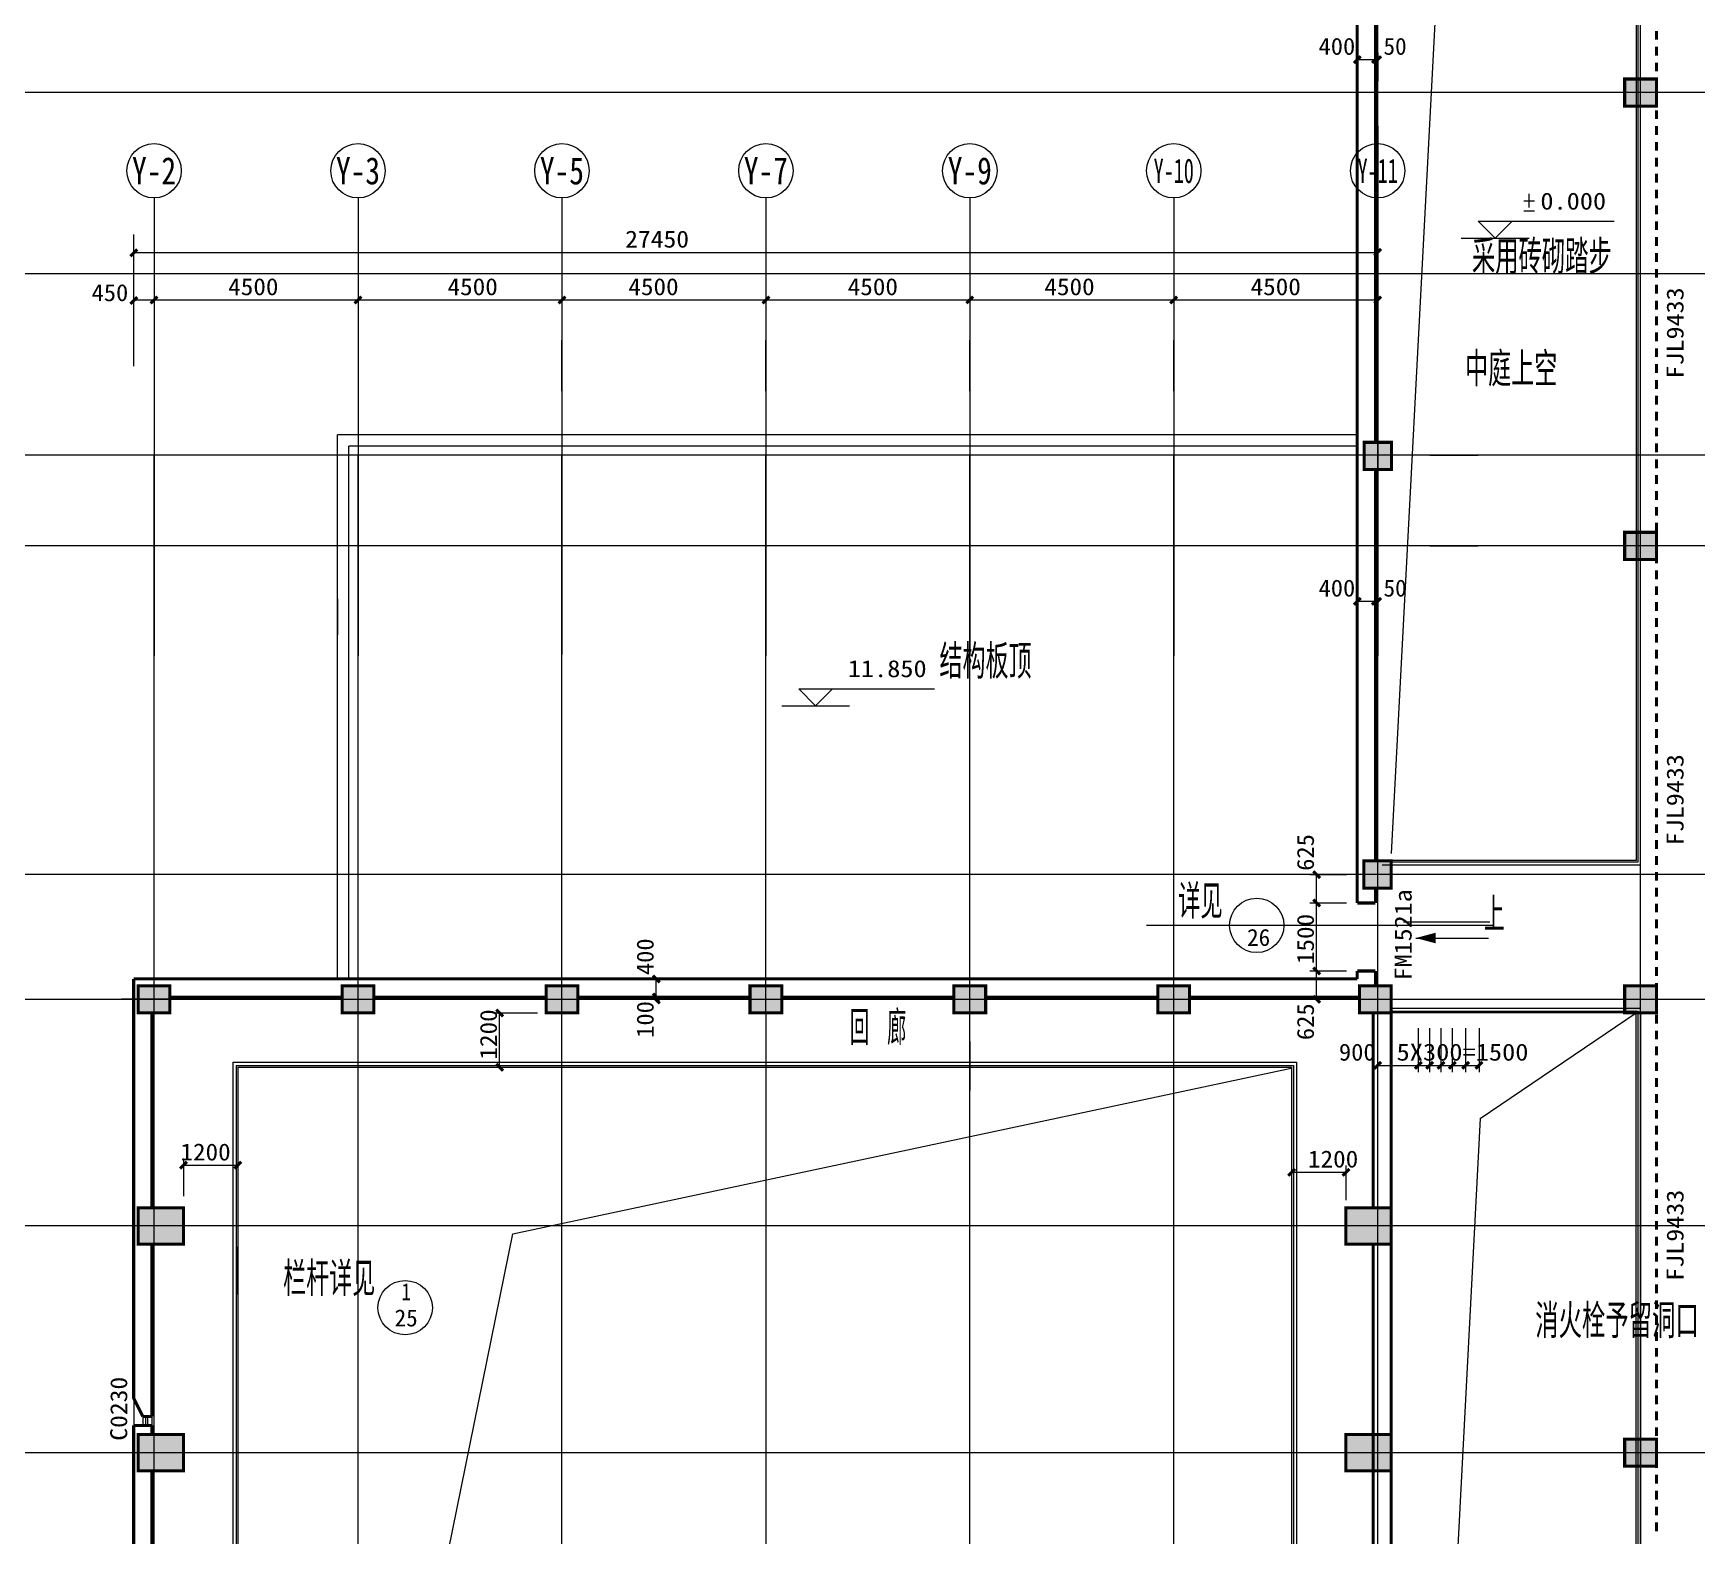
# Model space of a CAD drawing. Extents: x -307567 to 704339, y -10277 to 165507.
# Drawn here: x 369890 to 406596, y 53749 to 86888 of the extents above; entities that cross this region are included whole.
import ezdxf
from ezdxf.enums import TextEntityAlignment as Align

# ---------------------------------------------------------------- set-up
doc = ezdxf.new("R2010")
doc.units = 0
doc.header["$MEASUREMENT"] = 0
doc.layers.add('wode', color=250, linetype='CONTINUOUS', lineweight=0)
doc.layers.add('ziti', color=32, linetype='CONTINUOUS', lineweight=0)
doc.layers.add('中文', color=4, linetype='CONTINUOUS')
doc.styles.add('HZ', font='txt', dxfattribs={"width": 0.7, "height": 5, "bigfont": 'STF:宋体'})
doc.styles.get("Standard").update_dxf_attribs({"font": 'txt', "height": 3})

msp = doc.modelspace()

# ---------------------------------------------------------------- linework, layer by layer
at = {"layer": 'wode', "color": 0}
for p, q in [((399555.47801, 14548.49971), (399555.47801, 99323.39017)), ((405355.4246, 14548.49971), (405355.4246, 99323.39017)), ((405355.4246, 77880.23108), (405355.4246, 95380.15121)), ((405355.4246, 29580.47373), (405355.4246, 94880.14761)), ((405256.4749, 94580.14911), (405256.4749, 68641.96551)), ((405296.50155, 94580.14911), (405296.50155, 68601.96632)), ((401132.1547, 93187.19953), (399855.47651, 68798.39631)), ((399505.45385, 89552.1759), (399505.45385, 78630.22733)), ((399105.48026, 86458.75265), (399105.48026, 85831.76603)), ((399105.48026, 86308.7534), (399505.45385, 86308.7534)), ((399505.45385, 86458.75265), (399505.45385, 85831.76603)), ((399505.45385, 86308.7534), (399555.47801, 86308.7534)), ((399555.47801, 86458.75265), (399555.47801, 85831.76603)), ((436594.37973, 85580.19411), (362086.13411, 85580.19411)), ((436594.37973, 85580.19411), (362086.13411, 85580.19411)), ((399555.47801, 84849.64356), (399555.47801, 81549.66006)), ((402896.91638, 83044.43866), (402896.91638, 83344.43716)), ((372555.61301, 83256.17619), (372555.61301, 79956.19269)), ((377055.59051, 83256.17619), (377055.59051, 79956.19269)), ((381555.56801, 83256.17619), (381555.56801, 79956.19269)), ((386055.54551, 83256.17619), (386055.54551, 79956.19269)), ((390555.52301, 83256.17619), (390555.52301, 79956.19269)), ((395055.50051, 83256.17619), (395055.50051, 79956.19269)), ((399555.47801, 83256.17619), (399555.47801, 79956.19269)), ((402776.90966, 83194.43791), (403016.92311, 83194.43791)), ((402776.90966, 82969.43904), (403016.92311, 82969.43904)), ((402146.92013, 82369.44204), (401771.92201, 82744.44016)), ((401771.92201, 82744.44016), (404771.90701, 82744.44016)), ((402521.91826, 82744.44016), (402146.92013, 82369.44204)), ((372105.61526, 79546.67936), (372105.61526, 82453.20779)), ((401396.92388, 82369.44204), (402896.91638, 82369.44204)), ((372105.61526, 82056.18219), (399555.47801, 82056.18219)), ((436594.37973, 81580.21564), (362086.13411, 81580.21564)), ((436594.37973, 81580.21564), (362086.13411, 81580.21564)), ((372555.61301, 81549.66006), (372555.61301, 74136.31517)), ((377055.59051, 81549.66006), (377055.59051, 74136.31517)), ((381555.56801, 81549.66006), (381555.56801, 74136.31517)), ((386055.54551, 81549.66006), (386055.54551, 74136.31517)), ((390555.52301, 81549.66006), (390555.52301, 74136.31517)), ((395055.50051, 81549.66006), (395055.50051, 74136.31517)), ((399555.47801, 81549.66006), (399555.47801, 74136.31517)), ((372105.61526, 81006.18744), (386055.54551, 81006.18744)), ((386055.54551, 81006.18744), (395055.50051, 81006.18744)), ((395055.50051, 81006.18744), (399555.47801, 81006.18744)), ((381555.56801, 78992.96661), (381555.56801, 80116.88982)), ((381555.56801, 78992.96661), (381555.56801, 80116.88982)), ((386055.54551, 78992.96661), (386055.54551, 80116.88982)), ((390555.52301, 78992.96661), (390555.52301, 80116.88982)), ((395055.50051, 78992.96661), (395055.50051, 80116.88982)), ((395055.50051, 78992.96661), (395055.50051, 80116.88982)), ((399555.47801, 78992.96661), (399555.47801, 80116.88982)), ((372555.61301, 79956.19269), (372555.61301, 73153.94093)), ((377055.59051, 79956.19269), (377055.59051, 73153.94093)), ((381555.56801, 79956.19269), (381555.56801, 73188.72164)), ((386055.54551, 79956.19269), (386055.54551, 73153.94093)), ((390555.52301, 79956.19269), (390555.52301, 73153.94093)), ((395055.50051, 79956.19269), (395055.50051, 73153.94093)), ((399555.47801, 79956.19269), (399555.47801, 73153.94093)), ((399105.48026, 78030.23033), (376605.59276, 78030.23033)), ((376605.59276, 66030.29033), (376605.59276, 78030.23033)), ((436594.37973, 77580.23258), (362086.13411, 77580.23258)), ((436594.37973, 77580.23258), (362086.13411, 77580.23258)), ((372555.61301, 14548.49971), (372555.61301, 77580.23258)), ((372555.61301, 14548.49971), (372555.61301, 77580.23258)), ((399105.48026, 77780.23311), (376855.5671, 77780.23311)), ((376855.5671, 66030.29033), (376855.5671, 77780.23311)), ((377055.59051, 14548.49971), (377055.59051, 77580.23258)), ((381555.56801, 14548.49971), (381555.56801, 77580.23258)), ((386063.9317, 30584.21169), (386055.54551, 77580.23258)), ((390555.52301, 14548.49971), (390555.52301, 77580.23258)), ((395055.50051, 14548.49971), (395055.50051, 77580.23258)), ((400704.20274, 77580.23258), (401771.62904, 77580.23258)), ((399555.47801, 76276.47781), (399555.47801, 75839.92451)), ((436594.37973, 75580.24564), (362086.13411, 75580.24564)), ((436594.37973, 75580.24564), (362086.13411, 75580.24564)), ((400704.20274, 75580.24564), (401771.62904, 75580.24564)), ((376605.59276, 74417.37151), (376605.59276, 73617.99654)), ((399105.48026, 74508.91005), (399105.48026, 73480.93362)), ((399105.48026, 74358.9108), (399505.45385, 74358.9108)), ((399505.45385, 74508.91005), (399505.45385, 73480.93362)), ((399505.45385, 74358.9108), (399555.47801, 74358.9108)), ((399555.47801, 74508.91005), (399555.47801, 73480.93362)), ((377055.59051, 66393.01588), (377055.59051, 72834.79885)), ((387154.09959, 72056.34816), (386779.10146, 72431.34628)), ((386779.10146, 72431.34628), (389779.08646, 72431.34628)), ((387529.09771, 72431.34628), (387154.09959, 72056.34816)), ((386404.10334, 72056.34816), (387904.09584, 72056.34816)), ((377055.59051, 69149.80141), (377055.59051, 69835.16633)), ((377055.59051, 69149.80141), (377055.59051, 69835.16633)), ((405256.4749, 68641.96551), (399855.47651, 68641.96551)), ((436594.37973, 68330.28036), (362086.13411, 68330.28036)), ((436594.37973, 68330.28036), (362086.13411, 68330.28036)), ((398058.74477, 68330.28036), (398870.19091, 68330.28036)), ((398208.74402, 67705.28501), (398208.74402, 68330.28036)), ((399655.4531, 68543.84893), (405355.4246, 68543.84893)), ((405296.50155, 68601.96632), (399855.47651, 68601.96632)), ((399855.47651, 68543.84893), (405355.4246, 68543.84893)), ((398058.74477, 67705.28501), (398870.19091, 67705.28501)), ((398208.74402, 66205.29251), (398208.74402, 67705.28501)), ((402099.89888, 67205.82157), (394455.54013, 67205.82157)), ((400127.82622, 67292.09585), (402031.78399, 67292.09585)), ((398058.74477, 66205.29251), (398870.19091, 66205.29251)), ((398208.74402, 65580.29258), (398208.74402, 66205.29251)), ((383488.01685, 66030.29033), (384716.46529, 66030.29033)), ((383638.0161, 65730.29183), (383638.0161, 66030.29033)), ((383638.0161, 65630.29386), (383638.0161, 65730.29183)), ((361936.13486, 65580.29258), (436594.37973, 65580.29258)), ((373698.40515, 65580.29258), (371837.7333, 65580.29258)), ((383488.01685, 65630.29386), (384716.46529, 65630.29386)), ((383488.01685, 65580.29258), (384716.46529, 65580.29258)), ((383638.0161, 65564.29382), (383638.0161, 65664.2918)), ((398058.74477, 65580.29258), (398870.19091, 65580.29258)), ((399839.91262, 65381.39984), (405339.89733, 65381.39984)), ((377055.59051, 64300.23154), (377055.59051, 65210.14215)), ((380031.07612, 65280.29408), (381017.86318, 65280.29408)), ((380181.07537, 64080.30008), (380181.07537, 65280.29408)), ((390555.52301, 64300.23154), (390555.52301, 65210.14215)), ((399839.91262, 65320.54962), (405279.91228, 65320.54962)), ((405241.4237, 65281.40187), (399839.91262, 65281.40187)), ((401816.89249, 62951.33692), (405256.98759, 65281.72688)), ((405256.98759, 29580.47373), (405256.98759, 65281.40187)), ((405295.43955, 65320.54962), (405295.43955, 29580.47373)), ((405355.4246, 65280.29408), (405355.4246, 29580.47373)), ((390555.52301, 64650.5014), (390555.52301, 63569.84579)), ((390555.52301, 64650.5014), (390555.52301, 63569.84579)), ((399555.47801, 63972.85891), (399555.47801, 64943.46868)), ((400453.89881, 63972.85891), (400453.89881, 64943.46868)), ((400703.90977, 63972.85891), (400703.90977, 64943.46868)), ((400953.88411, 63972.85891), (400953.88411, 64943.46868)), ((401203.89506, 63972.85891), (401203.89506, 64943.46868)), ((401503.89356, 63972.85891), (401503.89356, 64943.46868)), ((401803.89206, 63972.85891), (401803.89206, 64943.46868)), ((374295.58234, 64190.30014), (397766.65639, 64190.30014)), ((374295.58234, 64190.30014), (374295.58234, 30969.00591)), ((374365.60152, 64120.29927), (397696.63721, 64120.29927)), ((374365.60152, 64120.29927), (374365.60152, 30969.00591)), ((374405.59155, 64080.30008), (374405.59155, 30969.00591)), ((374405.59155, 64080.30008), (397656.64717, 64080.30008)), ((380031.07612, 64080.30008), (381017.86318, 64080.30008)), ((380468.25655, 60410.5049), (397644.45241, 64061.78821)), ((397656.64717, 64080.30008), (397656.64717, 31079.00482)), ((397696.63721, 64120.29927), (397696.63721, 31039.00449)), ((397766.65639, 64190.30014), (397766.65639, 30969.00591)), ((399555.47801, 64122.85816), (401803.89206, 64122.85816)), ((400453.89881, 64122.85816), (400703.90977, 64122.85816)), ((400703.90977, 64122.85816), (400953.88411, 64122.85816)), ((400953.88411, 64122.85816), (401203.89506, 64122.85816)), ((401816.89249, 62951.3415), (399855.47651, 25580.49411)), ((373205.59755, 62070.33394), (373205.59755, 61239.01638)), ((374405.59155, 62070.33394), (374405.59155, 61239.01638)), ((373205.59755, 61920.33469), (374405.59155, 61920.33469)), ((397656.64717, 61914.74542), (397656.64717, 61149.78495)), ((397656.64717, 61764.74617), (398855.4693, 61764.74617)), ((398855.4693, 61914.74542), (398855.4693, 61149.78495)), ((436594.37973, 60580.32064), (362086.13411, 60580.32064)), ((436594.37973, 60580.32064), (362086.13411, 60580.32064)), ((374941.64844, 33217.73009), (380468.25655, 60410.5049)), ((374405.59155, 59071.81835), (374405.59155, 60123.94627)), ((372105.61526, 56770.3406), (372105.61526, 56180.34111)), ((372305.60205, 56388.33873), (372305.60205, 56180.34111)), ((372376.86635, 56180.34111), (372376.86635, 56388.33873)), ((372414.36616, 56180.34111), (372414.36616, 56388.33873)), ((372505.58885, 56388.33873), (372505.58885, 56180.34111)), ((436594.37973, 55580.34411), (362086.13411, 55580.34411)), ((436594.37973, 55580.34411), (362086.13411, 55580.34411))]:
    msp.add_line(p, q, dxfattribs=at)
at = {"layer": 'wode', "color": 0, "const_width": 67.49966}
for points in [[(399105.48026, 90252.17087), (399105.48026, 67705.28501)], [(399505.45385, 89552.1759), (399505.45385, 77880.23108)], [(399505.45385, 89548.17506), (399505.45385, 78630.22733)], [(405705.44726, 86745.75988), (405705.44726, 86941.78246)], [(399030.48064, 86233.75377), (399180.47989, 86383.75302)], [(399430.45422, 86233.75377), (399580.45347, 86383.75302)], [(399480.47839, 86233.75377), (399630.47764, 86383.75302)], [(405705.44726, 86395.7601), (405705.44726, 86591.78268)], [(405705.44726, 86045.76033), (405705.44726, 86241.7829)], [(405005.43855, 85880.19261), (405005.43855, 85280.19561), (405705.44726, 85280.19561), (405705.44726, 85880.19261), (405005.43855, 85880.19261), (405005.43855, 85280.19561)], [(405705.44726, 85695.76513), (405705.44726, 85891.78771)], [(405705.44726, 85345.76535), (405705.44726, 85541.78793)], [(405705.44726, 84995.76558), (405705.44726, 85191.78815)], [(405705.44726, 84645.77038), (405705.44726, 84841.79296)], [(405705.44726, 84295.7706), (405705.44726, 84491.79318)], [(405705.44726, 83945.77083), (405705.44726, 84141.7934)], [(405705.44726, 83595.77563), (405705.44726, 83791.79821)], [(405705.44726, 83245.77585), (405705.44726, 83441.79843)], [(405705.44726, 82895.77608), (405705.44726, 83091.79865)], [(405705.44726, 82545.78088), (405705.44726, 82741.80346)], [(405705.44726, 82195.7811), (405705.44726, 82391.80368)], [(372033.61855, 81973.18547), (372183.6178, 82123.18472)], [(399480.47839, 81981.18256), (399630.47764, 82131.18181)], [(405705.44726, 81845.78133), (405705.44726, 82041.8039)], [(405705.44726, 81495.78613), (405705.44726, 81691.80871)], [(405705.44726, 81145.78635), (405705.44726, 81341.80893)], [(372034.35097, 80917.18947), (372184.35022, 81067.18872)], [(372480.61339, 80931.18781), (372630.61264, 81081.18706)], [(376980.59089, 80931.18781), (377130.59014, 81081.18706)], [(381480.56839, 80931.18781), (381630.56764, 81081.18706)], [(385980.54589, 80931.18781), (386130.54514, 81081.18706)], [(390480.52339, 80931.18781), (390630.52264, 81081.18706)], [(394980.50089, 80931.18781), (395130.50014, 81081.18706)], [(399480.47839, 80931.18781), (399630.47764, 81081.18706)], [(405705.44726, 80795.78658), (405705.44726, 80991.80915)], [(405705.44726, 80445.79138), (405705.44726, 80641.81396)], [(405705.44726, 80095.7916), (405705.44726, 80291.81418)], [(405705.44726, 79745.79183), (405705.44726, 79941.8144)], [(405705.44726, 79395.79663), (405705.44726, 79591.81921)], [(405705.44726, 79045.79685), (405705.44726, 79241.81943)], [(405705.44726, 78695.79708), (405705.44726, 78891.81965)], [(399505.45385, 77880.23108), (399505.45385, 78630.22733)], [(405705.44726, 78345.80188), (405705.44726, 78541.82446)], [(405705.44726, 77995.8021), (405705.44726, 78191.82468)], [(399257.85987, 77865.26686), (399257.85987, 77265.26986), (399857.85687, 77265.26986), (399857.85687, 77865.26686), (399257.85987, 77865.26686), (399257.85987, 77265.26986)], [(405705.44726, 77645.80233), (405705.44726, 77841.8249)], [(405705.44726, 77295.80713), (405705.44726, 77491.82971)], [(399505.45385, 77265.26986), (399505.45385, 68633.8082)], [(405705.44726, 76945.80735), (405705.44726, 77141.82993)], [(405705.44726, 76595.80758), (405705.44726, 76791.83015)], [(405705.44726, 76245.81238), (405705.44726, 76441.83496)], [(405705.44726, 75895.8126), (405705.44726, 76091.83518)], [(405005.43855, 75880.24414), (405005.43855, 75280.24714), (405705.44726, 75280.24714), (405705.44726, 75880.24414), (405005.43855, 75880.24414), (405005.43855, 75280.24714)], [(405705.44726, 75545.81283), (405705.44726, 75741.8354)], [(405705.44726, 75195.81763), (405705.44726, 75391.84021)], [(405705.44726, 74845.81785), (405705.44726, 75041.84043)], [(405705.44726, 74495.81808), (405705.44726, 74691.84065)], [(399030.48064, 74283.91118), (399180.47989, 74433.91043)], [(399430.45422, 74283.91118), (399580.45347, 74433.91043)], [(399480.47839, 74283.91118), (399630.47764, 74433.91043)], [(405705.44726, 74145.82288), (405705.44726, 74341.84546)], [(405705.44726, 73795.8231), (405705.44726, 73991.84568)], [(405705.44726, 73445.82332), (405705.44726, 73641.8459)], [(405705.44726, 73095.82813), (405705.44726, 73291.85071)], [(405705.44726, 72745.82835), (405705.44726, 72941.85093)], [(405705.44726, 72395.82857), (405705.44726, 72591.85115)], [(405705.44726, 72045.83338), (405705.44726, 72241.85596)], [(405705.44726, 71695.8336), (405705.44726, 71891.85618)], [(405705.44726, 71345.83382), (405705.44726, 71541.8564)], [(405705.44726, 70995.83863), (405705.44726, 71191.86121)], [(405705.44726, 70645.83885), (405705.44726, 70841.86143)], [(405705.44726, 70295.83907), (405705.44726, 70491.86165)], [(405705.44726, 69945.84388), (405705.44726, 70141.86646)], [(405705.44726, 69595.8441), (405705.44726, 69791.86668)], [(405705.44726, 69245.84432), (405705.44726, 69441.8669)], [(405705.44726, 68895.84913), (405705.44726, 69091.87171)], [(399251.81742, 68633.8082), (399251.81742, 68033.8112), (399851.81442, 68033.8112), (399851.81442, 68633.8082), (399251.81742, 68633.8082), (399251.81742, 68033.8112)], [(405705.44726, 68545.84935), (405705.44726, 68741.87193)], [(398133.7444, 68405.27999), (398283.74365, 68255.28074)], [(405705.44726, 68195.84957), (405705.44726, 68391.87215)], [(399505.45385, 68033.8112), (399505.45385, 67705.28501)], [(405705.44726, 67845.85438), (405705.44726, 68041.87696)], [(398133.7444, 67780.28464), (398283.74365, 67630.28539)], [(399505.45385, 67705.28501), (399105.48026, 67705.28501)], [(405705.44726, 67495.8546), (405705.44726, 67691.87718)], [(405705.44726, 67145.85482), (405705.44726, 67341.8774)], [(405705.44726, 66795.85963), (405705.44726, 66991.88221)], [(405705.44726, 66445.85985), (405705.44726, 66641.88243)], [(383563.01647, 66105.28996), (383713.01572, 65955.29071)], [(398133.7444, 66280.29214), (398283.74365, 66130.29289)], [(399505.45385, 66205.29251), (399105.48026, 66205.29251)], [(399105.48026, 66205.29251), (399105.48026, 66030.29033)], [(399505.45385, 66205.29251), (399505.45385, 65880.29108)], [(405705.44726, 66095.86007), (405705.44726, 66291.88265)], [(372105.61526, 66030.28576), (386055.54551, 66030.29949)], [(372105.61526, 60580.32064), (372105.61526, 66030.29033)], [(372105.61526, 66030.29033), (372205.59035, 66030.29033)], [(372205.59035, 65880.29108), (372205.59035, 65280.29408), (372905.59905, 65280.29408), (372905.59905, 65880.29108), (372205.59035, 65880.29108), (372205.59035, 65280.29408)], [(372905.59905, 66030.29033), (373655.5953, 66030.29033)], [(376705.56785, 65880.29108), (376705.56785, 65280.29408), (377405.57655, 65280.29408), (377405.57655, 65880.29108), (376705.56785, 65880.29108), (376705.56785, 65280.29408)], [(377405.57655, 66030.29033), (399105.48026, 66030.29033)], [(381205.54535, 65880.29108), (381205.54535, 65280.29408), (381905.55405, 65280.29408), (381905.55405, 65880.29108), (381205.54535, 65880.29108), (381205.54535, 65280.29408)], [(381905.55405, 66030.29033), (385705.52285, 66030.29033)], [(383563.01647, 65705.29349), (383713.01572, 65555.29424)], [(385705.52285, 65880.29108), (385705.52285, 65280.29408), (386405.53155, 65280.29408), (386405.53155, 65880.29108), (385705.52285, 65880.29108), (385705.52285, 65280.29408)], [(386405.53155, 66030.29033), (390205.50035, 66030.29033)], [(390205.50035, 65880.29108), (390205.50035, 65280.29408), (390905.50905, 65280.29408), (390905.50905, 65880.29108), (390205.50035, 65880.29108), (390205.50035, 65280.29408)], [(390905.50905, 66030.29033), (399105.48026, 66030.29033)], [(399105.48026, 66030.29033), (393555.50801, 66030.29033)], [(394705.47785, 65880.29108), (394705.47785, 65280.29408), (395405.48655, 65280.29408), (395405.48655, 65880.29108), (394705.47785, 65880.29108), (394705.47785, 65280.29408)], [(395405.48655, 66030.29033), (399105.48026, 66030.29033)], [(399514.53583, 65877.68184), (399155.4678, 65880.29108), (399155.4678, 65280.29408)], [(399155.4678, 65880.29108), (399155.4678, 65280.29408), (399855.47651, 65280.29408), (399855.47651, 65880.29108), (399505.45385, 65880.29108)], [(399505.45385, 65880.29108), (399855.47651, 65879.6136)], [(399505.45385, 65880.29108), (399855.47651, 65879.6136)], [(399514.53583, 65877.68184), (399506.0764, 65878.36391)], [(399855.47651, 65879.6136), (399514.53583, 65877.68184)], [(399514.53583, 65877.68184), (399855.47651, 65879.6136)], [(399514.53583, 65877.68184), (399519.5529, 65877.68184)], [(399855.47651, 60980.31711), (399855.47651, 65880.29108)], [(405005.43855, 65880.29108), (405005.43855, 65280.29408), (405705.44726, 65280.29408), (405705.44726, 65880.29108), (405005.43855, 65880.29108), (405005.43855, 65280.29408)], [(405705.44726, 65745.86488), (405705.44726, 65941.88746)], [(405705.44726, 65745.86488), (405705.44726, 65941.88746)], [(372905.59905, 65630.29386), (373755.60701, 65630.29386)], [(373755.60701, 65630.29386), (376705.56785, 65630.29386)], [(377405.57655, 65630.29386), (381205.54535, 65630.29386)], [(380106.07575, 65355.29371), (380256.075, 65205.29446)], [(381905.55405, 65630.29386), (385705.52285, 65630.29386)], [(381905.55405, 65630.29386), (385705.52285, 65630.29386)], [(383563.01647, 65639.29345), (383713.01572, 65489.2942)], [(386405.53155, 65630.29386), (390205.50035, 65630.29386)], [(386405.53155, 65630.29386), (390205.50035, 65630.29386)], [(390905.50905, 65630.29386), (394705.47785, 65630.29386)], [(390905.50905, 65630.29386), (394705.47785, 65630.29386)], [(394705.47785, 65630.29386), (393555.50801, 65630.29386)], [(395405.48655, 65630.29386), (399155.4678, 65630.29386)], [(398133.7444, 65655.29221), (398283.74365, 65505.29296)], [(405705.44726, 65395.8651), (405705.44726, 65591.88768)], [(372505.58885, 60980.31711), (372505.58885, 65280.29408)], [(399455.4663, 60980.31711), (399455.4663, 65280.29408)], [(405705.44726, 65045.86532), (405705.44726, 65241.8879)], [(405705.44726, 64695.87013), (405705.44726, 64891.89271)], [(405705.44726, 64345.87035), (405705.44726, 64541.89293)], [(380106.07575, 64155.29971), (380256.075, 64005.30046)], [(399480.47839, 64047.85854), (399630.47764, 64197.85779)], [(400378.89919, 64047.85854), (400528.89844, 64197.85779)], [(400628.91014, 64047.85854), (400778.90939, 64197.85779)], [(400878.88448, 64047.85854), (401028.88373, 64197.85779)], [(401128.89544, 64047.85854), (401278.89469, 64197.85779)], [(401423.91349, 64047.85854), (401573.91274, 64197.85779)], [(401717.90616, 64047.85854), (401867.90541, 64197.85779)], [(405705.44726, 63995.87057), (405705.44726, 64191.89315)], [(405705.44726, 63645.87538), (405705.44726, 63841.89796)], [(405705.44726, 63295.8756), (405705.44726, 63491.89818)], [(405705.44726, 62945.87582), (405705.44726, 63141.8984)], [(405705.44726, 62595.88063), (405705.44726, 62791.90321)], [(405705.44726, 62245.88085), (405705.44726, 62441.90343)], [(405705.44726, 61895.88107), (405705.44726, 62091.90365)], [(373130.59793, 61845.33506), (373280.59718, 61995.33431)], [(374330.59193, 61845.33506), (374480.59118, 61995.33431)], [(397581.64755, 61689.74655), (397731.6468, 61839.7458)], [(398780.46968, 61689.74655), (398930.46893, 61839.7458)], [(405705.44726, 61545.88588), (405705.44726, 61741.90846)], [(405705.44726, 61195.8861), (405705.44726, 61391.90868)], [(372205.59035, 60980.31711), (372205.59035, 60180.31958), (373205.59755, 60180.31958), (373205.59755, 60980.31711), (372205.59035, 60980.31711), (372205.59035, 60180.31958)], [(398855.4693, 60980.31711), (398855.4693, 60180.31958), (399855.47651, 60180.31958), (399855.47651, 60980.31711), (398855.4693, 60980.31711), (398855.4693, 60180.31958)], [(405705.44726, 60845.88632), (405705.44726, 61041.9089)], [(372105.61526, 60580.32064), (372105.61526, 56770.3406)], [(405705.44726, 60495.89113), (405705.44726, 60691.91371)], [(372505.58885, 60180.31958), (372505.58885, 56388.33873)], [(399455.4663, 60180.31958), (399455.4663, 50980.36864)], [(399855.47651, 60180.31958), (399855.47651, 29580.47373)], [(405705.44726, 60145.89135), (405705.44726, 60341.91393)], [(405705.44726, 59795.89615), (405705.44726, 59991.91415)], [(405705.44726, 59445.89638), (405705.44726, 59641.91896)], [(405705.44726, 59095.8966), (405705.44726, 59291.91918)], [(405705.44726, 58745.89682), (405705.44726, 58941.9194)], [(405705.44726, 58395.90163), (405705.44726, 58591.92421)], [(405705.44726, 58045.90185), (405705.44726, 58241.92443)], [(405705.44726, 57695.90665), (405705.44726, 57891.92923)], [(399455.4663, 55980.34516), (399455.4663, 57330.33841)], [(399855.47651, 55980.34516), (399855.47651, 57330.33841)], [(405705.44726, 57345.90688), (405705.44726, 57541.92946)], [(405705.44726, 56995.9071), (405705.44726, 57191.92968)], [(372305.60205, 56380.34164), (372105.61526, 56780.33811)], [(372505.58885, 56780.33811), (372505.58885, 56380.34164)], [(405705.44726, 56645.9119), (405705.44726, 56841.93448)], [(372105.61526, 55580.34411), (372105.61526, 56180.34111)], [(372505.58885, 56180.34111), (372105.61526, 56180.34111)], [(372505.58885, 56380.34164), (372305.60205, 56380.34164)], [(372505.58885, 56380.34164), (372305.60205, 56380.34164)], [(372505.58885, 56380.34164), (372305.60205, 56380.34164)], [(372505.58885, 55980.34516), (372505.58885, 56180.34111)], [(405705.44726, 56295.91213), (405705.44726, 56491.93471)], [(405705.44726, 55945.91235), (405705.44726, 56141.93493)], [(372205.59035, 55980.34516), (372205.59035, 55180.34764), (373205.59755, 55180.34764), (373205.59755, 55980.34516), (372205.59035, 55980.34516), (372205.59035, 55180.34764)], [(398855.4693, 55980.34516), (398855.4693, 55180.34764), (399855.47651, 55180.34764), (399855.47651, 55980.34516), (398855.4693, 55980.34516), (398855.4693, 55180.34764)], [(405005.43855, 55880.34261), (405005.43855, 55280.34561), (405705.44726, 55280.34561), (405705.44726, 55880.34261), (405005.43855, 55880.34261), (405005.43855, 55280.34561)], [(405705.44726, 55595.91715), (405705.44726, 55791.93973)], [(372105.61526, 50580.36987), (372105.61526, 55580.34411)], [(405705.44726, 55245.91738), (405705.44726, 55441.93996)], [(372505.58885, 48580.38064), (372505.58885, 55180.34764)], [(399455.4663, 55180.34764), (399455.4663, 50980.36864)], [(399855.47651, 55180.34764), (399855.47651, 29580.47373)], [(405705.44726, 54895.9176), (405705.44726, 55091.94018)], [(405705.44726, 54545.9224), (405705.44726, 54741.94498)], [(405705.44726, 54195.92263), (405705.44726, 54391.94521)], [(405705.44726, 53845.92285), (405705.44726, 54041.94543)]]:
    msp.add_lwpolyline(points, dxfattribs=at)
at = {"layer": 'wode', "color": 0}
msp.add_lwpolyline([(400397.75896, 66932.11688), (401998.75193, 66932.11688)], dxfattribs=at)
for centre in [(372555.61301, 83856.17319), (377055.59051, 83856.17319), (381555.56801, 83856.17319), (386055.54551, 83856.17319), (390555.52301, 83856.17319), (395055.50051, 83856.17319), (399555.47801, 83856.17319), (396886.91225, 67210.90272), (378096.28355, 58778.81902), (378096.28355, 58778.81902)]:
    msp.add_circle(centre, 599.997, dxfattribs=at)
for points in [[(405005.43855, 85880.19261), (405705.44726, 85880.19261), (405005.43855, 85280.19561), (405705.44726, 85280.19561)], [(399257.85987, 77865.26686), (399857.85687, 77865.26686), (399257.85987, 77265.26986), (399857.85687, 77265.26986)], [(405005.43855, 75880.24414), (405705.44726, 75880.24414), (405005.43855, 75280.24714), (405705.44726, 75280.24714)], [(399251.81742, 68633.8082), (399851.81442, 68633.8082), (399251.81742, 68033.8112), (399851.81442, 68033.8112)], [(400397.75896, 66932.11688), (400832.41255, 67048.58511), (400832.41255, 66815.64865)], [(372205.59035, 65880.29108), (372905.59905, 65880.29108), (372205.59035, 65280.29408), (372905.59905, 65280.29408)], [(376705.56785, 65880.29108), (377405.57655, 65880.29108), (376705.56785, 65280.29408), (377405.57655, 65280.29408)], [(381205.54535, 65880.29108), (381905.55405, 65880.29108), (381205.54535, 65280.29408), (381905.55405, 65280.29408)], [(385705.52285, 65880.29108), (386405.53155, 65880.29108), (385705.52285, 65280.29408), (386405.53155, 65280.29408)], [(390205.50035, 65880.29108), (390905.50905, 65880.29108), (390205.50035, 65280.29408), (390905.50905, 65280.29408)], [(394705.47785, 65880.29108), (395405.48655, 65880.29108), (394705.47785, 65280.29408), (395405.48655, 65280.29408)], [(399155.4678, 65880.29108), (399855.47651, 65880.29108), (399155.4678, 65280.29408), (399855.47651, 65280.29408)], [(405005.43855, 65880.29108), (405705.44726, 65880.29108), (405005.43855, 65280.29408), (405705.44726, 65280.29408)], [(372205.59035, 60980.31711), (373205.59755, 60980.31711), (372205.59035, 60180.31958), (373205.59755, 60180.31958)], [(398855.4693, 60980.31711), (399855.47651, 60980.31711), (398855.4693, 60180.31958), (399855.47651, 60180.31958)], [(372205.59035, 55980.34516), (373205.59755, 55980.34516), (372205.59035, 55180.34764), (373205.59755, 55180.34764)], [(398855.4693, 55980.34516), (399855.47651, 55980.34516), (398855.4693, 55180.34764), (399855.47651, 55180.34764)], [(405005.43855, 55880.34261), (405705.44726, 55880.34261), (405005.43855, 55280.34561), (405705.44726, 55280.34561)]]:
    msp.add_solid(points, dxfattribs=at)

# ---------------------------------------------------------------- texts
for s, height, width, p, p2 in [('400', 374.998125, 0.925698, (398250.49186, 86413.7547), (399060.47316, 86413.7547)), ('50', 374.998125, 0.906706, (399684.45686, 86413.7547), (400194.47628, 86413.7547)), ('Y-2', 599.997, 0.607498, (372069.61691, 83556.17469), (373041.60912, 83556.17469)), ('Y-3', 599.997, 0.607498, (376569.59441, 83556.17469), (377541.58662, 83556.17469)), ('Y-5', 599.997, 0.607498, (381069.57191, 83556.17469), (382041.56412, 83556.17469)), ('Y-7', 599.997, 0.607498, (385569.54941, 83556.17469), (386541.54162, 83556.17469)), ('Y-9', 599.997, 0.607498, (390069.52691, 83556.17469), (391041.51912, 83556.17469)), ('Y-10', 539.997321, 0.519291, (394611.50859, 83586.17637), (395499.49243, 83586.17637)), ('Y-11', 539.997321, 0.548141, (399111.48609, 83586.17637), (399999.46993, 83586.17637)), ('   0.000 ', 374.998125, 0.907834, (402275.89898, 82999.43614), (404885.9079, 82999.43614)), ('27450', 374.998125, 0.835547, (382950.56836, 82161.1835), (384360.54666, 82161.1835)), ('450', 374.998125, 0.864023, (371176.24979, 80980.19117), (371986.26771, 80980.19117)), ('4500', 374.998125, 0.888018, (374190.59019, 81111.18875), (375300.60661, 81111.18875)), ('4500', 374.998125, 0.888018, (379030.55622, 81111.18875), (380140.57264, 81111.18875)), ('4500', 374.998125, 0.887988, (383020.55092, 81111.18875), (384130.53072, 81111.18875)), ('4500', 374.998125, 0.888018, (387860.51696, 81111.18875), (388970.53338, 81111.18875)), ('4500', 374.998125, 0.888018, (392200.4977, 81111.18875), (393310.51412, 81111.18875)), ('4500', 374.998125, 0.887988, (396750.49936, 81111.18875), (397860.47916, 81111.18875)), ('400', 374.998125, 0.925698, (398250.49186, 74463.90753), (399060.47316, 74463.90753)), ('50', 374.998125, 0.906706, (399684.45686, 74463.90753), (400194.47628, 74463.90753)), ('  11.850 ', 374.998125, 0.928008, (387283.07844, 72686.34226), (389893.08736, 72686.34226)), ('26', 374.998125, 0.816035, (396673.63207, 66758.48341), (397183.65149, 66758.48341)), ('5X300=1500', 374.998125, 0.89538, (399972.48032, 64227.85947), (402882.45112, 64227.85947)), ('900', 374.998125, 0.925698, (398700.48961, 64227.85947), (399510.47091, 64227.85947)), ('1200', 374.998125, 0.986654, (373136.60376, 62025.33599), (374246.58356, 62025.33599)), ('1200', 374.998125, 0.986654, (398016.66735, 61869.74748), (399126.64715, 61869.74748)), ('1', 374.99813, 1.679883, (378013.15408, 58943.56735), (378223.13838, 58943.56735)), ('25', 374.998125, 0.815977, (377863.15483, 58365.46049), (378373.13763, 58365.46049))]:
    msp.add_text(s, height=height, dxfattribs=dict(at, width=width)).set_placement(p, p2, align=Align.FIT)
for s, width, p, p2 in [('FJL9433', 0.804, (406304.74846, 79274.16027), (406304.74846, 81284.14931)), ('FJL9433', 0.804, (406304.74846, 68978.20955), (406304.74846, 70988.19859)), ('625', 0.809999, (398148.72235, 68414.27957), (398148.72235, 69224.27461)), ('FM1521a', 0.893333, (400304.4855, 65997.21707), (400304.4855, 68007.20611)), ('1500', 0.986666, (398148.72235, 66355.29176), (398148.72235, 67465.2853)), ('400', 0.925718, (383578.03104, 66114.28955), (383578.03104, 66924.28916)), ('100', 1.079999, (383578.03104, 64730.29836), (383578.03104, 65540.29339)), ('625', 0.809999, (398148.72235, 64680.29708), (398148.72235, 65490.29212)), ('1200', 0.986666, (380121.09032, 64250.29893), (380121.09032, 65360.29246)), ('FJL9433', 0.804, (406304.74846, 59371.25838), (406304.74846, 61381.24742)), ('C0230', 0.867692, (371963.1233, 55844.34425), (371963.1233, 57254.33629))]:
    msp.add_text(s, height=374.998125, rotation=90, dxfattribs=dict(at, width=width)).set_placement(p, p2, align=Align.FIT)
at = {"layer": 'ziti', "color": 0, "style": 'HZ'}
for s, width, p, p2 in [('中庭上空', 0.476807, (401484.59434, 79100.43525), (403518.95917, 79100.43525)), ('结构板顶', 0.476807, (389885.68993, 72653.55281), (391920.05476, 72653.55281)), ('详见', 0.461426, (395151.41068, 67359.45086), (396135.78075, 67359.45086)), ('上', 0.430664, (401897.34863, 67073.50564), (402356.72133, 67073.50564)), ('回 廊', 0.467578, (387908.45373, 64573.68446), (389155.32249, 64573.68446)), ('栏杆详见', 0.476807, (375402.59585, 59036.09465), (377436.96067, 59036.09465)), ('消火栓予留洞口', 0.483398, (403031.46161, 58106.62848), (406640.81856, 58106.62848))]:
    msp.add_text(s, height=749.99625, dxfattribs=dict(at, width=width)).set_placement(p, p2, align=Align.FIT)
at = {"layer": '中文', "color": 0, "lineweight": 0, "style": 'HZ'}
for s, width, p, p2 in [('采用砖砌踏步', 0.481934, (401635.73494, 81575.93493), (404720.10994, 81575.93493)), ('中庭上空', 0.476807, (401484.52644, 79100.12469), (403518.90144, 79100.12469)), ('消火栓予留洞口', 0.483398, (403031.40144, 58106.21294), (406640.77644, 58106.21294))]:
    msp.add_text(s, height=750, dxfattribs=dict(at, width=width)).set_placement(p, p2, align=Align.FIT)

doc.saveas('drawing.dxf')
